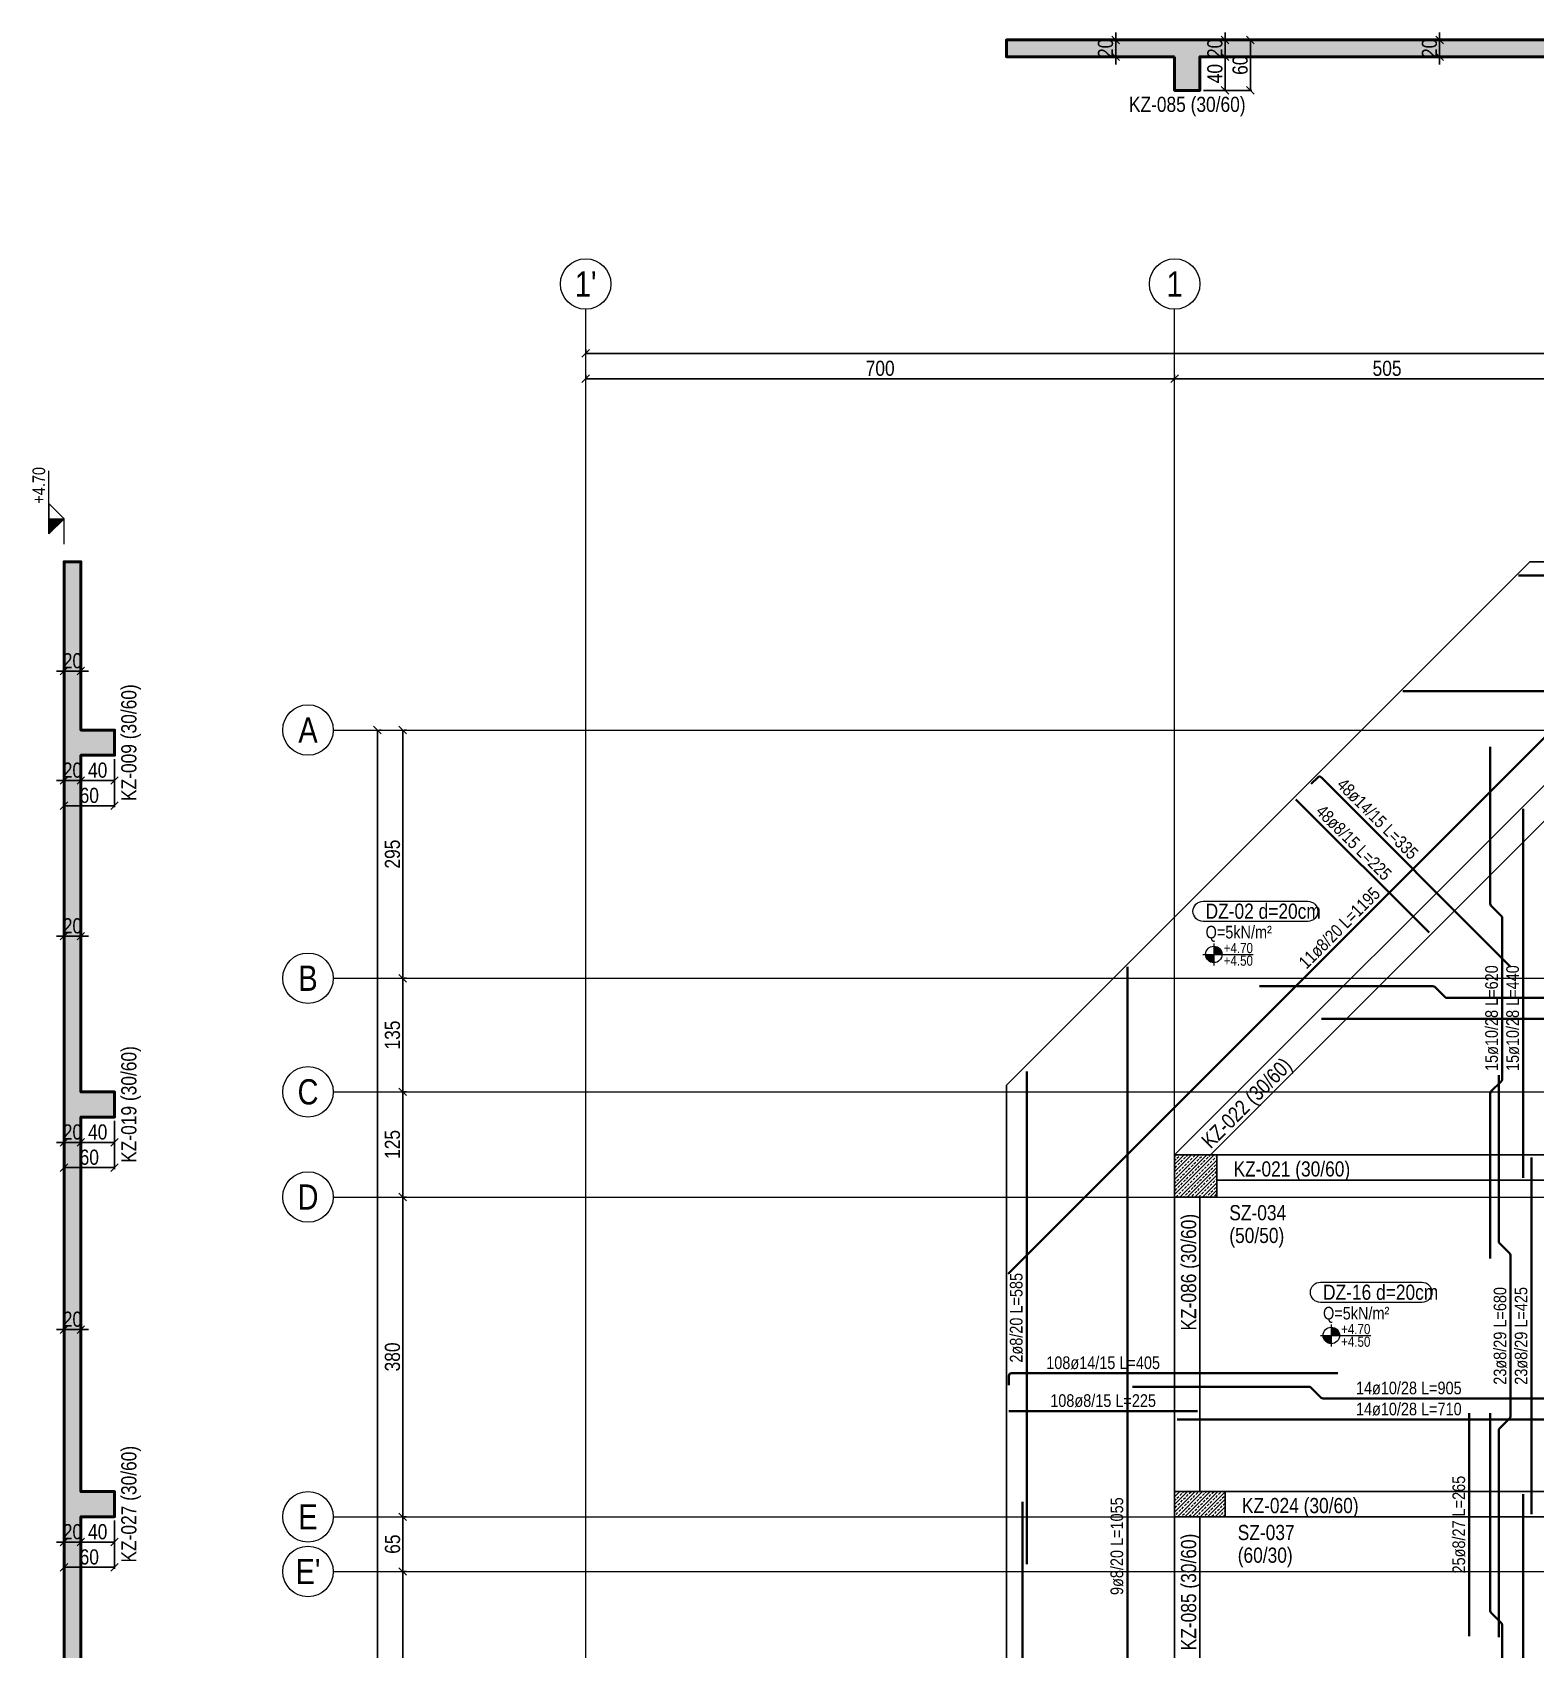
# Model space of a CAD drawing. Header units: millimetres. Extents: x 2356 to 11074, y 522 to 6020.
# Drawn here: x 2356 to 4143, y 4069 to 5991 of the extents above; entities that cross this region are included whole.
import ezdxf
from ezdxf.enums import TextEntityAlignment as Align

# ---------------------------------------------------------------- set-up
doc = ezdxf.new("R2010")
doc.units = ezdxf.units.MM
doc.linetypes.add('DASHED', pattern=[0.75, 0.5, -0.25])
for name, color, linetype, lineweight in [('AKS BALONU (BEYKENT)', 7, 'Continuous', 20), ('AKS CIZGISI (BEYKENT)', 252, 'DASHED', 20), ('AKS OLCU (BEYKENT)', 200, 'Continuous', 20), ('AKS YAZISI (BEYKENT)', 3, 'Continuous', 20), ('DONATI (BEYKENT)', 4, 'Continuous', 40), ('DONATI YAZISI (BEYKENT)', 3, 'Continuous', 20), ('DOSEME ISMI (BEYKENT)', 9, 'Continuous', 20), ('DOSEME PAFTA (BEYKENT)', 3, 'Continuous', 20), ('KAT SINIRI (BEYKENT)', 41, 'Continuous', 25), ('KESIT CIZGISI (BEYKENT)', 3, 'Continuous', 50), ('KIRIS (BEYKENT)', 2, 'Continuous', 30), ('KIRIS ISMI (BEYKENT)', 40, 'Continuous', 20), ('KOLON (BEYKENT)', 3, 'Continuous', 30), ('KOLON ISMI (BEYKENT)', 91, 'Continuous', 20), ('KOT CIZGISI (BEYKENT)', 7, 'Continuous', 20), ('KOT YAZI (BEYKENT)', 7, 'Continuous', 20), ('OLCU (BEYKENT)', 14, 'Continuous', 20), ('TARAMA (BEYKENT)', 252, 'Continuous', 20), ('YUK YAZISI (BEYKENT)', 140, 'Continuous', 20)]:
    doc.layers.add(name, color=color, linetype=linetype, lineweight=lineweight)
doc.styles.add('DONATI YAZISI (BEYKENT)', font='')
doc.styles.add('YAZI (BEYKENT)', font='')
doc.styles.get('DONATI YAZISI (BEYKENT)').set_extended_font_data('Bahnschrift Light Condensed')
doc.styles.get('YAZI (BEYKENT)').set_extended_font_data('Bahnschrift Light Condensed')
doc.dimstyles.new('AKS_OLCU_100', dxfattribs={"dimtxt": 18, "dimasz": 4.5, "dimexe": 1.875, "dimexo": 4.5, "dimgap": 3, "dimtad": 1, "dimdec": 0, "dimrnd": 0.5, "dimzin": 12, "dimdsep": 46, "dimtxsty": 'YAZI (BEYKENT)', "dimtsz": 4.5, "dimcen": 0.09, "dimclrt": 7, "dimadec": 0, "dimazin": 0, "dimtfac": 1, "dimtdec": 4, "dimtix": 1, "dimtmove": 0, "dimatfit": 3, "dimfxl": 1, "dimtolj": 1, "dimtzin": 0, "dimarcsym": 0})
doc.dimstyles.new('PLAN_OLCU_100', dxfattribs={"dimtxt": 18, "dimasz": 4.5, "dimexe": 1.875, "dimexo": 4.5, "dimgap": 3, "dimtad": 1, "dimdec": 0, "dimrnd": 0.5, "dimzin": 12, "dimdsep": 46, "dimtxsty": 'YAZI (BEYKENT)', "dimtsz": 4.5, "dimcen": 0.09, "dimclrt": 7, "dimadec": 0, "dimazin": 0, "dimtfac": 1, "dimtdec": 4, "dimtix": 1, "dimtmove": 0, "dimatfit": 3, "dimfxl": 1, "dimtolj": 1, "dimtzin": 0, "dimarcsym": 0})
pattern_1 = [(45, (-86089.6365, -4262.8825), (-4.49012806, 4.49012806), []), (45, (-86085.1463, -4262.8825), (-4.49012806, 4.49012806), [3.175, -1.5875])]

# ---------------------------------------------------------------- blocks, each defined once
blk = doc.blocks.new('*D195')
at = {"layer": 'Defpoints', "color": 0, "transparency": 16777216}
for p in [(3743.5, 5982.3), (3743.5, 5962.3), (3773.5, 5962.3)]:
    blk.add_point(p, dxfattribs=at)
at = {"layer": 'OLCU (BEYKENT)', "color": 0, "lineweight": -2, "transparency": 16777216}
for p, q in [((3748, 5982.3), (3775.4, 5982.3)), ((3778, 5977.8), (3769, 5986.8)), ((3773.5, 5982.3), (3773.5, 5991.3)), ((3773.5, 5982.3), (3773.5, 5962.3)), ((3748, 5962.3), (3775.4, 5962.3)), ((3778, 5957.8), (3769, 5966.8)), ((3773.5, 5962.3), (3773.5, 5953.3))]:
    blk.add_line(p, q, dxfattribs=at)
at = {"layer": 'OLCU (BEYKENT)', "color": 7, "lineweight": 20, "transparency": 16777216, "insert": (3761.4, 5972.3), "char_height": 18, "attachment_point": 5, "rotation": 90, "style": 'YAZI (BEYKENT)'}
blk.add_mtext('\\A1;20', dxfattribs=at)
blk = doc.blocks.new('*D196')
at = {"layer": 'Defpoints', "color": 0, "transparency": 16777216}
for p in [(3743.5, 5962.3), (3743.5, 5922.3), (3773.5, 5922.3)]:
    blk.add_point(p, dxfattribs=at)
at = {"layer": 'OLCU (BEYKENT)', "color": 0, "lineweight": -2, "transparency": 16777216}
for p, q in [((3748, 5962.3), (3775.4, 5962.3)), ((3778, 5957.8), (3769, 5966.8)), ((3773.5, 5962.3), (3773.5, 5922.3)), ((3748, 5922.3), (3775.4, 5922.3)), ((3778, 5917.8), (3769, 5926.8))]:
    blk.add_line(p, q, dxfattribs=at)
at = {"layer": 'OLCU (BEYKENT)', "color": 7, "lineweight": 20, "transparency": 16777216, "insert": (3761.4, 5942.3), "char_height": 18, "attachment_point": 5, "rotation": 90, "style": 'YAZI (BEYKENT)'}
blk.add_mtext('\\A1;40', dxfattribs=at)
blk = doc.blocks.new('*D197')
at = {"layer": 'Defpoints', "color": 0, "transparency": 16777216}
for p in [(3743.5, 5982.3), (3743.5, 5922.3), (3803.5, 5922.3)]:
    blk.add_point(p, dxfattribs=at)
at = {"layer": 'OLCU (BEYKENT)', "color": 0, "lineweight": -2, "transparency": 16777216}
for p, q in [((3748, 5982.3), (3805.4, 5982.3)), ((3808, 5977.8), (3799, 5986.8)), ((3803.5, 5982.3), (3803.5, 5922.3)), ((3748, 5922.3), (3805.4, 5922.3)), ((3808, 5917.8), (3799, 5926.8))]:
    blk.add_line(p, q, dxfattribs=at)
at = {"layer": 'OLCU (BEYKENT)', "color": 7, "lineweight": 20, "transparency": 16777216, "insert": (3791.4, 5952.3), "char_height": 18, "attachment_point": 5, "rotation": 90, "style": 'YAZI (BEYKENT)'}
blk.add_mtext('\\A1;60', dxfattribs=at)
blk = doc.blocks.new('*D231')
at = {"layer": 'Defpoints', "color": 0, "transparency": 16777216}
for p in [(3613.5, 5982.3), (3643.5, 5982.3), (3613.5, 5962.3)]:
    blk.add_point(p, dxfattribs=at)
at = {"layer": 'OLCU (BEYKENT)', "color": 0, "lineweight": -2, "transparency": 16777216}
for p, q in [((3618, 5982.3), (3645.4, 5982.3)), ((3648, 5977.8), (3639, 5986.8)), ((3643.5, 5982.3), (3643.5, 5991.3)), ((3643.5, 5962.3), (3643.5, 5982.3)), ((3618, 5962.3), (3645.4, 5962.3)), ((3648, 5957.8), (3639, 5966.8)), ((3643.5, 5962.3), (3643.5, 5953.3))]:
    blk.add_line(p, q, dxfattribs=at)
at = {"layer": 'OLCU (BEYKENT)', "color": 7, "lineweight": 20, "transparency": 16777216, "insert": (3631.4, 5972.3), "char_height": 18, "attachment_point": 5, "rotation": 90, "style": 'YAZI (BEYKENT)'}
blk.add_mtext('\\A1;20', dxfattribs=at)
blk = doc.blocks.new('*D232')
at = {"layer": 'Defpoints', "color": 0, "transparency": 16777216}
for p in [(3998.5, 5982.3), (4028.5, 5982.3), (3998.5, 5962.3)]:
    blk.add_point(p, dxfattribs=at)
at = {"layer": 'OLCU (BEYKENT)', "color": 0, "lineweight": -2, "transparency": 16777216}
for p, q in [((4003, 5982.3), (4030.4, 5982.3)), ((4033, 5977.8), (4024, 5986.8)), ((4028.5, 5982.3), (4028.5, 5991.3)), ((4028.5, 5962.3), (4028.5, 5982.3)), ((4003, 5962.3), (4030.4, 5962.3)), ((4033, 5957.8), (4024, 5966.8)), ((4028.5, 5962.3), (4028.5, 5953.3))]:
    blk.add_line(p, q, dxfattribs=at)
at = {"layer": 'OLCU (BEYKENT)', "color": 7, "lineweight": 20, "transparency": 16777216, "insert": (4016.4, 5972.3), "char_height": 18, "attachment_point": 5, "rotation": 90, "style": 'YAZI (BEYKENT)'}
blk.add_mtext('\\A1;20', dxfattribs=at)
blk = doc.blocks.new('*D244')
at = {"layer": 'Defpoints', "color": 0, "transparency": 16777216}
for p in [(2393.5, 5132.3), (2413.5, 5132.3), (2413.5, 5102.3)]:
    blk.add_point(p, dxfattribs=at)
at = {"layer": 'OLCU (BEYKENT)', "color": 0, "lineweight": -2, "transparency": 16777216}
for p, q in [((2393.5, 5127.8), (2393.5, 5100.5)), ((2413.5, 5127.8), (2413.5, 5100.5)), ((2393.5, 5102.3), (2384.5, 5102.3)), ((2389, 5097.8), (2398, 5106.8)), ((2393.5, 5102.3), (2413.5, 5102.3)), ((2409, 5097.8), (2418, 5106.8)), ((2413.5, 5102.3), (2422.5, 5102.3))]:
    blk.add_line(p, q, dxfattribs=at)
at = {"layer": 'OLCU (BEYKENT)', "color": 7, "lineweight": 20, "transparency": 16777216, "insert": (2403.5, 5114.5), "char_height": 18, "attachment_point": 5, "style": 'YAZI (BEYKENT)'}
blk.add_mtext('\\A1;20', dxfattribs=at)
blk = doc.blocks.new('*D245')
at = {"layer": 'Defpoints', "color": 0, "transparency": 16777216}
for p in [(2413.5, 5132.3), (2453.5, 5132.3), (2453.5, 5102.3)]:
    blk.add_point(p, dxfattribs=at)
at = {"layer": 'OLCU (BEYKENT)', "color": 0, "lineweight": -2, "transparency": 16777216}
for p, q in [((2413.5, 5127.8), (2413.5, 5100.5)), ((2453.5, 5127.8), (2453.5, 5100.5)), ((2409, 5097.8), (2418, 5106.8)), ((2413.5, 5102.3), (2453.5, 5102.3)), ((2449, 5097.8), (2458, 5106.8))]:
    blk.add_line(p, q, dxfattribs=at)
at = {"layer": 'OLCU (BEYKENT)', "color": 7, "lineweight": 20, "transparency": 16777216, "insert": (2433.5, 5114.5), "char_height": 18, "attachment_point": 5, "style": 'YAZI (BEYKENT)'}
blk.add_mtext('\\A1;40', dxfattribs=at)
blk = doc.blocks.new('*D246')
at = {"layer": 'Defpoints', "color": 0, "transparency": 16777216}
for p in [(2393.5, 5132.3), (2453.5, 5132.3), (2453.5, 5072.3)]:
    blk.add_point(p, dxfattribs=at)
at = {"layer": 'OLCU (BEYKENT)', "color": 0, "lineweight": -2, "transparency": 16777216}
for p, q in [((2393.5, 5127.8), (2393.5, 5070.5)), ((2453.5, 5127.8), (2453.5, 5070.5)), ((2389, 5067.8), (2398, 5076.8)), ((2449, 5067.8), (2458, 5076.8)), ((2393.5, 5072.3), (2453.5, 5072.3))]:
    blk.add_line(p, q, dxfattribs=at)
at = {"layer": 'OLCU (BEYKENT)', "color": 7, "lineweight": 20, "transparency": 16777216, "insert": (2423.5, 5084.5), "char_height": 18, "attachment_point": 5, "style": 'YAZI (BEYKENT)'}
blk.add_mtext('\\A1;60', dxfattribs=at)
blk = doc.blocks.new('*D247')
at = {"layer": 'Defpoints', "color": 0, "transparency": 16777216}
for p in [(2393.5, 4702.3), (2413.5, 4702.3), (2413.5, 4672.3)]:
    blk.add_point(p, dxfattribs=at)
at = {"layer": 'OLCU (BEYKENT)', "color": 0, "lineweight": -2, "transparency": 16777216}
for p, q in [((2393.5, 4697.8), (2393.5, 4670.5)), ((2413.5, 4697.8), (2413.5, 4670.5)), ((2393.5, 4672.3), (2384.5, 4672.3)), ((2389, 4667.8), (2398, 4676.8)), ((2393.5, 4672.3), (2413.5, 4672.3)), ((2409, 4667.8), (2418, 4676.8)), ((2413.5, 4672.3), (2422.5, 4672.3))]:
    blk.add_line(p, q, dxfattribs=at)
at = {"layer": 'OLCU (BEYKENT)', "color": 7, "lineweight": 20, "transparency": 16777216, "insert": (2403.5, 4684.5), "char_height": 18, "attachment_point": 5, "style": 'YAZI (BEYKENT)'}
blk.add_mtext('\\A1;20', dxfattribs=at)
blk = doc.blocks.new('*D248')
at = {"layer": 'Defpoints', "color": 0, "transparency": 16777216}
for p in [(2413.5, 4702.3), (2453.5, 4702.3), (2453.5, 4672.3)]:
    blk.add_point(p, dxfattribs=at)
at = {"layer": 'OLCU (BEYKENT)', "color": 0, "lineweight": -2, "transparency": 16777216}
for p, q in [((2413.5, 4697.8), (2413.5, 4670.5)), ((2453.5, 4697.8), (2453.5, 4670.5)), ((2409, 4667.8), (2418, 4676.8)), ((2413.5, 4672.3), (2453.5, 4672.3)), ((2449, 4667.8), (2458, 4676.8))]:
    blk.add_line(p, q, dxfattribs=at)
at = {"layer": 'OLCU (BEYKENT)', "color": 7, "lineweight": 20, "transparency": 16777216, "insert": (2433.5, 4684.5), "char_height": 18, "attachment_point": 5, "style": 'YAZI (BEYKENT)'}
blk.add_mtext('\\A1;40', dxfattribs=at)
blk = doc.blocks.new('*D249')
at = {"layer": 'Defpoints', "color": 0, "transparency": 16777216}
for p in [(2393.5, 4702.3), (2453.5, 4702.3), (2453.5, 4642.3)]:
    blk.add_point(p, dxfattribs=at)
at = {"layer": 'OLCU (BEYKENT)', "color": 0, "lineweight": -2, "transparency": 16777216}
for p, q in [((2393.5, 4697.8), (2393.5, 4640.5)), ((2453.5, 4697.8), (2453.5, 4640.5)), ((2389, 4637.8), (2398, 4646.8)), ((2393.5, 4642.3), (2453.5, 4642.3)), ((2449, 4637.8), (2458, 4646.8))]:
    blk.add_line(p, q, dxfattribs=at)
at = {"layer": 'OLCU (BEYKENT)', "color": 7, "lineweight": 20, "transparency": 16777216, "insert": (2423.5, 4654.5), "char_height": 18, "attachment_point": 5, "style": 'YAZI (BEYKENT)'}
blk.add_mtext('\\A1;60', dxfattribs=at)
blk = doc.blocks.new('*D250')
at = {"layer": 'Defpoints', "color": 0, "transparency": 16777216}
for p in [(2393.5, 4227.3), (2413.5, 4227.3), (2413.5, 4197.3)]:
    blk.add_point(p, dxfattribs=at)
at = {"layer": 'OLCU (BEYKENT)', "color": 0, "lineweight": -2, "transparency": 16777216}
for p, q in [((2393.5, 4222.8), (2393.5, 4195.5)), ((2413.5, 4222.8), (2413.5, 4195.5)), ((2393.5, 4197.3), (2384.5, 4197.3)), ((2389, 4192.8), (2398, 4201.8)), ((2393.5, 4197.3), (2413.5, 4197.3)), ((2409, 4192.8), (2418, 4201.8)), ((2413.5, 4197.3), (2422.5, 4197.3))]:
    blk.add_line(p, q, dxfattribs=at)
at = {"layer": 'OLCU (BEYKENT)', "color": 7, "lineweight": 20, "transparency": 16777216, "insert": (2403.5, 4209.5), "char_height": 18, "attachment_point": 5, "style": 'YAZI (BEYKENT)'}
blk.add_mtext('\\A1;20', dxfattribs=at)
blk = doc.blocks.new('*D251')
at = {"layer": 'Defpoints', "color": 0, "transparency": 16777216}
for p in [(2413.5, 4227.3), (2453.5, 4227.3), (2453.5, 4197.3)]:
    blk.add_point(p, dxfattribs=at)
at = {"layer": 'OLCU (BEYKENT)', "color": 0, "lineweight": -2, "transparency": 16777216}
for p, q in [((2413.5, 4222.8), (2413.5, 4195.5)), ((2453.5, 4222.8), (2453.5, 4195.5)), ((2409, 4192.8), (2418, 4201.8)), ((2413.5, 4197.3), (2453.5, 4197.3)), ((2449, 4192.8), (2458, 4201.8))]:
    blk.add_line(p, q, dxfattribs=at)
at = {"layer": 'OLCU (BEYKENT)', "color": 7, "lineweight": 20, "transparency": 16777216, "insert": (2433.5, 4209.5), "char_height": 18, "attachment_point": 5, "style": 'YAZI (BEYKENT)'}
blk.add_mtext('\\A1;40', dxfattribs=at)
blk = doc.blocks.new('*D252')
at = {"layer": 'Defpoints', "color": 0, "transparency": 16777216}
for p in [(2393.5, 4227.3), (2453.5, 4227.3), (2453.5, 4167.3)]:
    blk.add_point(p, dxfattribs=at)
at = {"layer": 'OLCU (BEYKENT)', "color": 0, "lineweight": -2, "transparency": 16777216}
for p, q in [((2393.5, 4222.8), (2393.5, 4165.5)), ((2453.5, 4222.8), (2453.5, 4165.5)), ((2389, 4162.8), (2398, 4171.8)), ((2449, 4162.8), (2458, 4171.8)), ((2393.5, 4167.3), (2453.5, 4167.3))]:
    blk.add_line(p, q, dxfattribs=at)
at = {"layer": 'OLCU (BEYKENT)', "color": 7, "lineweight": 20, "transparency": 16777216, "insert": (2423.5, 4179.5), "char_height": 18, "attachment_point": 5, "style": 'YAZI (BEYKENT)'}
blk.add_mtext('\\A1;60', dxfattribs=at)
blk = doc.blocks.new('*D268')
at = {"layer": 'Defpoints', "color": 0, "transparency": 16777216}
for p in [(2393.5, 5262.3), (2413.5, 5262.3), (2413.5, 5232.3)]:
    blk.add_point(p, dxfattribs=at)
at = {"layer": 'OLCU (BEYKENT)', "color": 0, "lineweight": -2, "transparency": 16777216}
for p, q in [((2393.5, 5257.8), (2393.5, 5230.5)), ((2413.5, 5257.8), (2413.5, 5230.5)), ((2393.5, 5232.3), (2384.5, 5232.3)), ((2389, 5227.8), (2398, 5236.8)), ((2393.5, 5232.3), (2413.5, 5232.3)), ((2409, 5227.8), (2418, 5236.8)), ((2413.5, 5232.3), (2422.5, 5232.3))]:
    blk.add_line(p, q, dxfattribs=at)
at = {"layer": 'OLCU (BEYKENT)', "color": 7, "lineweight": 20, "transparency": 16777216, "insert": (2403.5, 5244.5), "char_height": 18, "attachment_point": 5, "style": 'YAZI (BEYKENT)'}
blk.add_mtext('\\A1;20', dxfattribs=at)
blk = doc.blocks.new('*D269')
at = {"layer": 'Defpoints', "color": 0, "transparency": 16777216}
for p in [(2393.5, 4947.3), (2413.5, 4947.3), (2413.5, 4917.3)]:
    blk.add_point(p, dxfattribs=at)
at = {"layer": 'OLCU (BEYKENT)', "color": 0, "lineweight": -2, "transparency": 16777216}
for p, q in [((2393.5, 4942.8), (2393.5, 4915.5)), ((2413.5, 4942.8), (2413.5, 4915.5)), ((2389, 4912.8), (2398, 4921.8)), ((2409, 4912.8), (2418, 4921.8)), ((2393.5, 4917.3), (2384.5, 4917.3)), ((2393.5, 4917.3), (2413.5, 4917.3)), ((2413.5, 4917.3), (2422.5, 4917.3))]:
    blk.add_line(p, q, dxfattribs=at)
at = {"layer": 'OLCU (BEYKENT)', "color": 7, "lineweight": 20, "transparency": 16777216, "insert": (2403.5, 4929.5), "char_height": 18, "attachment_point": 5, "style": 'YAZI (BEYKENT)'}
blk.add_mtext('\\A1;20', dxfattribs=at)
blk = doc.blocks.new('*D270')
at = {"layer": 'Defpoints', "color": 0, "transparency": 16777216}
for p in [(2393.5, 4479.8), (2413.5, 4479.8), (2413.5, 4449.8)]:
    blk.add_point(p, dxfattribs=at)
at = {"layer": 'OLCU (BEYKENT)', "color": 0, "lineweight": -2, "transparency": 16777216}
for p, q in [((2393.5, 4475.3), (2393.5, 4448)), ((2413.5, 4475.3), (2413.5, 4448)), ((2393.5, 4449.8), (2384.5, 4449.8)), ((2389, 4445.3), (2398, 4454.3)), ((2393.5, 4449.8), (2413.5, 4449.8)), ((2409, 4445.3), (2418, 4454.3)), ((2413.5, 4449.8), (2422.5, 4449.8))]:
    blk.add_line(p, q, dxfattribs=at)
at = {"layer": 'OLCU (BEYKENT)', "color": 7, "lineweight": 20, "transparency": 16777216, "insert": (2403.5, 4462), "char_height": 18, "attachment_point": 5, "style": 'YAZI (BEYKENT)'}
blk.add_mtext('\\A1;20', dxfattribs=at)
blk = doc.blocks.new('*D277')
at = {"layer": 'AKS OLCU (BEYKENT)', "color": 0, "lineweight": -2, "transparency": 16777216}
for p, q in [((3009, 5605.3), (3018, 5614.3)), ((3013.5, 5614.3), (3013.5, 5611.7)), ((10449, 5605.3), (10458, 5614.3)), ((10453.5, 5614.3), (10453.5, 5611.7)), ((3013.5, 5609.8), (10453.5, 5609.8))]:
    blk.add_line(p, q, dxfattribs=at)
at = {"layer": 'Defpoints', "color": 0, "transparency": 16777216}
for p in [(3013.5, 5609.8), (10453.5, 5609.8), (10453.5, 5609.8)]:
    blk.add_point(p, dxfattribs=at)
at = {"layer": 'AKS OLCU (BEYKENT)', "color": 7, "transparency": 16777216, "insert": (6733.5, 5622), "char_height": 18, "attachment_point": 5, "style": 'YAZI (BEYKENT)'}
blk.add_mtext('\\A1;7440', dxfattribs=at)
blk = doc.blocks.new('*D278')
at = {"layer": 'AKS OLCU (BEYKENT)', "color": 0, "lineweight": -2, "transparency": 16777216}
for p, q in [((3009, 5575.3), (3018, 5584.3)), ((3013.5, 5584.3), (3013.5, 5581.7)), ((3013.5, 5579.8), (3713.5, 5579.8)), ((3709, 5575.3), (3718, 5584.3)), ((3713.5, 5584.3), (3713.5, 5581.7))]:
    blk.add_line(p, q, dxfattribs=at)
at = {"layer": 'Defpoints', "color": 0, "transparency": 16777216}
for p in [(3013.5, 5579.8), (3713.5, 5579.8), (3713.5, 5579.8)]:
    blk.add_point(p, dxfattribs=at)
at = {"layer": 'AKS OLCU (BEYKENT)', "color": 7, "transparency": 16777216, "insert": (3363.5, 5592), "char_height": 18, "attachment_point": 5, "style": 'YAZI (BEYKENT)'}
blk.add_mtext('\\A1;700', dxfattribs=at)
blk = doc.blocks.new('*D279')
at = {"layer": 'AKS OLCU (BEYKENT)', "color": 0, "lineweight": -2, "transparency": 16777216}
for p, q in [((3709, 5575.3), (3718, 5584.3)), ((3713.5, 5584.3), (3713.5, 5581.7)), ((3713.5, 5579.8), (4218.5, 5579.8)), ((4214, 5575.3), (4223, 5584.3)), ((4218.5, 5584.3), (4218.5, 5581.7))]:
    blk.add_line(p, q, dxfattribs=at)
at = {"layer": 'Defpoints', "color": 0, "transparency": 16777216}
for p in [(3713.5, 5579.8), (4218.5, 5579.8), (4218.5, 5579.8)]:
    blk.add_point(p, dxfattribs=at)
at = {"layer": 'AKS OLCU (BEYKENT)', "color": 7, "transparency": 16777216, "insert": (3966, 5592), "char_height": 18, "attachment_point": 5, "style": 'YAZI (BEYKENT)'}
blk.add_mtext('\\A1;505', dxfattribs=at)
blk = doc.blocks.new('*D349')
at = {"layer": 'AKS OLCU (BEYKENT)', "color": 0, "lineweight": -2, "transparency": 16777216}
for p, q in [((2770.5, 5157.8), (2761.5, 5166.8)), ((2766, 942.3), (2766, 5162.3)), ((2770.5, 5162.3), (2767.9, 5162.3)), ((2770.5, 937.8), (2761.5, 946.8)), ((2770.5, 942.3), (2767.9, 942.3))]:
    blk.add_line(p, q, dxfattribs=at)
at = {"layer": 'Defpoints', "color": 0, "transparency": 16777216}
for p in [(2766, 5162.3), (2766, 5162.3), (2766, 942.3)]:
    blk.add_point(p, dxfattribs=at)
at = {"layer": 'AKS OLCU (BEYKENT)', "color": 7, "transparency": 16777216, "insert": (2753.9, 3052.3), "char_height": 18, "attachment_point": 5, "rotation": 90, "style": 'YAZI (BEYKENT)'}
blk.add_mtext('\\A1;4220', dxfattribs=at)
blk = doc.blocks.new('*D362')
at = {"layer": 'AKS OLCU (BEYKENT)', "color": 0, "lineweight": -2, "transparency": 16777216}
for p, q in [((2800.5, 4157.8), (2791.5, 4166.8)), ((2796, 3922.3), (2796, 4162.3)), ((2800.5, 4162.3), (2797.9, 4162.3)), ((2800.5, 3917.8), (2791.5, 3926.8)), ((2800.5, 3922.3), (2797.9, 3922.3))]:
    blk.add_line(p, q, dxfattribs=at)
at = {"layer": 'Defpoints', "color": 0, "transparency": 16777216}
for p in [(2796, 4162.3), (2796, 4162.3), (2796, 3922.3)]:
    blk.add_point(p, dxfattribs=at)
at = {"layer": 'AKS OLCU (BEYKENT)', "color": 7, "transparency": 16777216, "insert": (2783.9, 4042.3), "char_height": 18, "attachment_point": 5, "rotation": 90, "style": 'YAZI (BEYKENT)'}
blk.add_mtext('\\A1;240', dxfattribs=at)
blk = doc.blocks.new('*D363')
at = {"layer": 'AKS OLCU (BEYKENT)', "color": 0, "lineweight": -2, "transparency": 16777216}
for p, q in [((2800.5, 4222.8), (2791.5, 4231.8)), ((2796, 4162.3), (2796, 4227.3)), ((2800.5, 4227.3), (2797.9, 4227.3)), ((2800.5, 4157.8), (2791.5, 4166.8)), ((2800.5, 4162.3), (2797.9, 4162.3))]:
    blk.add_line(p, q, dxfattribs=at)
at = {"layer": 'Defpoints', "color": 0, "transparency": 16777216}
for p in [(2796, 4227.3), (2796, 4227.3), (2796, 4162.3)]:
    blk.add_point(p, dxfattribs=at)
at = {"layer": 'AKS OLCU (BEYKENT)', "color": 7, "transparency": 16777216, "insert": (2784, 4194.8), "char_height": 18, "attachment_point": 5, "rotation": 90, "style": 'YAZI (BEYKENT)'}
blk.add_mtext('\\A1;65', dxfattribs=at)
blk = doc.blocks.new('*D364')
at = {"layer": 'AKS OLCU (BEYKENT)', "color": 0, "lineweight": -2, "transparency": 16777216}
for p, q in [((2800.5, 4602.8), (2791.5, 4611.8)), ((2796, 4227.3), (2796, 4607.3)), ((2800.5, 4607.3), (2797.9, 4607.3)), ((2800.5, 4222.8), (2791.5, 4231.8)), ((2800.5, 4227.3), (2797.9, 4227.3))]:
    blk.add_line(p, q, dxfattribs=at)
at = {"layer": 'Defpoints', "color": 0, "transparency": 16777216}
for p in [(2796, 4607.3), (2796, 4607.3), (2796, 4227.3)]:
    blk.add_point(p, dxfattribs=at)
at = {"layer": 'AKS OLCU (BEYKENT)', "color": 7, "transparency": 16777216, "insert": (2783.9, 4417.3), "char_height": 18, "attachment_point": 5, "rotation": 90, "style": 'YAZI (BEYKENT)'}
blk.add_mtext('\\A1;380', dxfattribs=at)
blk = doc.blocks.new('*D365')
at = {"layer": 'AKS OLCU (BEYKENT)', "color": 0, "lineweight": -2, "transparency": 16777216}
for p, q in [((2800.5, 4727.8), (2791.5, 4736.8)), ((2796, 4607.3), (2796, 4732.3)), ((2800.5, 4732.3), (2797.9, 4732.3)), ((2800.5, 4602.8), (2791.5, 4611.8)), ((2800.5, 4607.3), (2797.9, 4607.3))]:
    blk.add_line(p, q, dxfattribs=at)
at = {"layer": 'Defpoints', "color": 0, "transparency": 16777216}
for p in [(2796, 4732.3), (2796, 4732.3), (2796, 4607.3)]:
    blk.add_point(p, dxfattribs=at)
at = {"layer": 'AKS OLCU (BEYKENT)', "color": 7, "transparency": 16777216, "insert": (2783.9, 4669.8), "char_height": 18, "attachment_point": 5, "rotation": 90, "style": 'YAZI (BEYKENT)'}
blk.add_mtext('\\A1;125', dxfattribs=at)
blk = doc.blocks.new('*D366')
at = {"layer": 'AKS OLCU (BEYKENT)', "color": 0, "lineweight": -2, "transparency": 16777216}
for p, q in [((2800.5, 4862.8), (2791.5, 4871.8)), ((2796, 4732.3), (2796, 4867.3)), ((2800.5, 4867.3), (2797.9, 4867.3)), ((2800.5, 4727.8), (2791.5, 4736.8)), ((2800.5, 4732.3), (2797.9, 4732.3))]:
    blk.add_line(p, q, dxfattribs=at)
at = {"layer": 'Defpoints', "color": 0, "transparency": 16777216}
for p in [(2796, 4867.3), (2796, 4867.3), (2796, 4732.3)]:
    blk.add_point(p, dxfattribs=at)
at = {"layer": 'AKS OLCU (BEYKENT)', "color": 7, "transparency": 16777216, "insert": (2783.9, 4799.8), "char_height": 18, "attachment_point": 5, "rotation": 90, "style": 'YAZI (BEYKENT)'}
blk.add_mtext('\\A1;135', dxfattribs=at)
blk = doc.blocks.new('*D367')
at = {"layer": 'AKS OLCU (BEYKENT)', "color": 0, "lineweight": -2, "transparency": 16777216}
for p, q in [((2800.5, 5157.8), (2791.5, 5166.8)), ((2796, 4867.3), (2796, 5162.3)), ((2800.5, 5162.3), (2797.9, 5162.3)), ((2800.5, 4862.8), (2791.5, 4871.8)), ((2800.5, 4867.3), (2797.9, 4867.3))]:
    blk.add_line(p, q, dxfattribs=at)
at = {"layer": 'Defpoints', "color": 0, "transparency": 16777216}
for p in [(2796, 5162.3), (2796, 5162.3), (2796, 4867.3)]:
    blk.add_point(p, dxfattribs=at)
at = {"layer": 'AKS OLCU (BEYKENT)', "color": 7, "transparency": 16777216, "insert": (2783.9, 5014.8), "char_height": 18, "attachment_point": 5, "rotation": 90, "style": 'YAZI (BEYKENT)'}
blk.add_mtext('\\A1;295', dxfattribs=at)

msp = doc.modelspace()

# ---------------------------------------------------------------- hatches: boundary and pattern name
at = {"layer": 'KOT CIZGISI (BEYKENT)'}
msp.add_hatch(color=250, dxfattribs=at).paths.add_polyline_path([(2393.5, 5413.3), (2375.5, 5395.3), (2375.5, 5413.3)])
at = {"layer": 'KOT CIZGISI (BEYKENT)', "true_color": 0x000000}
h = msp.add_hatch(color=18, dxfattribs=at)
h.dxf.hatch_style = 1
h.paths.add_polyline_path([(3760.1, 4905.4), (3760.1, 4895.6), (3769.9, 4895.6, 0.414214)])
h = msp.add_hatch(color=18, dxfattribs=at)
h.dxf.hatch_style = 1
h.paths.add_polyline_path([(3760.1, 4895.6), (3750.3, 4895.6, 0.414214), (3760.1, 4885.8)])
h = msp.add_hatch(color=18, dxfattribs=at)
h.dxf.hatch_style = 1
h.paths.add_polyline_path([(3899.7, 4442.8), (3889.9, 4442.8, 0.414214), (3899.7, 4433)])
h = msp.add_hatch(color=18, dxfattribs=at)
h.dxf.hatch_style = 1
h.paths.add_polyline_path([(3899.7, 4452.6), (3899.7, 4442.8), (3909.5, 4442.8, 0.414214)])
at = {"layer": 'TARAMA (BEYKENT)'}
h = msp.add_hatch(dxfattribs=at)
h.set_pattern_fill('ANSI33', color=256, style=0)
h.set_pattern_definition(pattern_1)
h.paths.add_polyline_path([(3713.5, 5962.3), (3513.5, 5962.3), (3513.5, 5982.3), (10653.5, 5982.3), (10653.5, 5962.3), (10453.5, 5962.3), (10453.5, 5922.3), (10423.5, 5922.3), (10423.5, 5962.3), (9883.5, 5962.3), (9883.5, 5922.3), (9853.5, 5922.3), (9853.5, 5962.3), (9228.5, 5962.3), (9228.5, 5922.3), (9198.5, 5922.3), (9198.5, 5962.3), (8683.5, 5962.3), (8683.5, 5922.3), (8653.5, 5922.3), (8653.5, 5962.3), (8038.5, 5962.3), (8038.5, 5922.3), (8008.5, 5922.3), (8008.5, 5962.3), (7408.5, 5962.3), (7408.5, 5922.3), (7378.5, 5922.3), (7378.5, 5962.3), (6783.5, 5962.3), (6783.5, 5922.3), (6753.5, 5922.3), (6753.5, 5962.3), (6148.5, 5962.3), (6148.5, 5922.3), (6118.5, 5922.3), (6118.5, 5962.3), (5513.5, 5962.3), (5513.5, 5922.3), (5483.5, 5922.3), (5483.5, 5962.3), (4918.5, 5962.3), (4918.5, 5922.3), (4888.5, 5922.3), (4888.5, 5962.3), (4313.5, 5962.3), (4313.5, 5922.3), (4283.5, 5922.3), (4283.5, 5962.3), (3743.5, 5962.3), (3743.5, 5922.3), (3713.5, 5922.3)], flags=16)
h = msp.add_hatch(dxfattribs=at)
h.set_pattern_fill('ANSI33', color=256, style=0)
h.set_pattern_definition(pattern_1)
h.paths.add_polyline_path([(2393.5, 5362.3), (2413.5, 5362.3), (2413.5, 5162.3), (2453.5, 5162.3), (2453.5, 5132.3), (2413.5, 5132.3), (2413.5, 4732.3), (2453.5, 4732.3), (2453.5, 4702.3), (2413.5, 4702.3), (2413.5, 4257.3), (2453.5, 4257.3), (2453.5, 4227.3), (2413.5, 4227.3), (2413.5, 3662.3), (2453.5, 3662.3), (2453.5, 3632.3), (2413.5, 3632.3), (2413.5, 3072.3), (2453.5, 3072.3), (2453.5, 3042.3), (2413.5, 3042.3), (2413.5, 2462.3), (2453.5, 2462.3), (2453.5, 2432.3), (2413.5, 2432.3), (2413.5, 1852.3), (2453.5, 1852.3), (2453.5, 1822.3), (2413.5, 1822.3), (2413.5, 1272.3), (2453.5, 1272.3), (2453.5, 1242.3), (2413.5, 1242.3), (2413.5, 1222.3), (2393.5, 1222.3)], flags=16)
h = msp.add_hatch(dxfattribs=at)
h.set_pattern_fill('ANSI33', color=256, style=0)
h.set_pattern_definition(pattern_1)
h.paths.add_polyline_path([(3713.5, 4607.3), (3763.5, 4607.3), (3763.5, 4657.3), (3713.5, 4657.3)], flags=16)
h = msp.add_hatch(dxfattribs=at)
h.set_pattern_fill('ANSI33', color=256, style=0)
h.set_pattern_definition(pattern_1)
h.paths.add_polyline_path([(3713.5, 4227.3), (3773.5, 4227.3), (3773.5, 4257.3), (3713.5, 4257.3)], flags=16)

# ---------------------------------------------------------------- linework, layer by layer
at = {"layer": 'AKS BALONU (BEYKENT)'}
for centre in [(3013.5, 5692.3), (3713.5, 5692.3), (2683.5, 5162.3), (2683.5, 4867.3), (2683.5, 4732.3), (2683.5, 4607.3), (2683.5, 4227.3), (2683.5, 4162.3)]:
    msp.add_circle(centre, 30, dxfattribs=at)
at = {"layer": 'AKS CIZGISI (BEYKENT)', "color": 175, "true_color": 0x4554a5}
for p, q in [((3013.5, 642.3), (3013.5, 5662.3)), ((2713.5, 4162.3), (10953.5, 4162.3))]:
    msp.add_line(p, q, dxfattribs=at)
at = {"layer": 'AKS CIZGISI (BEYKENT)'}
for p, q in [((3713.5, 642.3), (3713.5, 5662.3)), ((2713.5, 5162.3), (10953.5, 5162.3)), ((2713.5, 4867.3), (10953.5, 4867.3)), ((2713.5, 4732.3), (10953.5, 4732.3)), ((2713.5, 4607.3), (10953.5, 4607.3)), ((2713.5, 4227.3), (10953.5, 4227.3))]:
    msp.add_line(p, q, dxfattribs=at)
at = {"layer": 'DONATI (BEYKENT)'}
for points in [[(4360, 5360.2), (3515.7, 4515.9)], [(4722.2, 5345.9), (4122.2, 5345.9)], [(5184.9, 5208.5), (3984.9, 5208.5)], [(4015.9, 4921.5), (3857.5, 5079.9)], [(4127.7, 5068.5), (4127.7, 4630.3)], [(3657.3, 4880.9), (3657.3, 3826.9)], [(4425.5, 4818.9), (3888.1, 4818.9)], [(3537.7, 4756.4), (3537.7, 4171.1)], [(4137.7, 4654.3), (4137.7, 4230.3)], [(3740.5, 4352.9), (3516.5, 4352.9)], [(4063.7, 4350.3), (4063.7, 4085.6)], [(4425.5, 4342.9), (3716.5, 4342.9)], [(4127.7, 4254.3), (4127.7, 3635.3)], [(3532.7, 4245.3), (3532.7, 3045.3)]]:
    msp.add_lwpolyline(points, dxfattribs=at)
for points in [[(4088.7, 4534.3), (4088.7, 4730.4, -0.198912), (4089.5, 4732.6), (4101.8, 4744.8, 0.198912), (4102.7, 4746.9), (4102.7, 4939.5, 0.198912), (4101.8, 4941.6), (4089.5, 4953.8, -0.198912), (4088.7, 4955.9), (4088.7, 5142.4)], [(3875.9, 5098.3), (3883.7, 5106, -0.414214), (3887.9, 5106), (4112.5, 4881.4)], [(3814.2, 4857.9), (4020.5, 4857.9, -0.198912), (4022.6, 4857), (4034.9, 4844.8, 0.198912), (4037, 4843.9), (4289.1, 4843.9, 0.198912), (4291.2, 4844.8), (4303.5, 4857, -0.198912), (4305.6, 4857.9), (4556.5, 4857.9)], [(4098.7, 4084.1), (4098.7, 4330.1, -0.198912), (4099.5, 4332.2), (4111.8, 4344.5, 0.198912), (4112.7, 4346.6), (4112.7, 4538.1, 0.198912), (4111.8, 4540.2), (4099.5, 4552.5, -0.198912), (4098.7, 4554.6), (4098.7, 4752.3)], [(3516.5, 4383.9), (3516.5, 4394.9, -0.414214), (3519.5, 4397.9), (3907.3, 4397.9)], [(3663.3, 4381.9), (3873.3, 4381.9, -0.198912), (3875.4, 4381), (3887.7, 4368.8, 0.198912), (3889.8, 4367.9), (4252.3, 4367.9, 0.198912), (4254.4, 4368.8), (4266.7, 4381, -0.198912), (4268.8, 4381.9), (4556.5, 4381.9)], [(4088.7, 3491.8), (4088.7, 3774.1, -0.198912), (4089.5, 3776.2), (4101.8, 3788.5, 0.198912), (4102.7, 3790.6), (4102.7, 4099.1, 0.198912), (4101.8, 4101.2), (4089.5, 4113.5, -0.198912), (4088.7, 4115.6), (4088.7, 4350.3)]]:
    msp.add_lwpolyline(points, format="xyb", dxfattribs=at)
at = {"layer": 'DOSEME PAFTA (BEYKENT)'}
for points in [[(3747.3, 4958.8), (3871.7, 4958.8, -1), (3871.7, 4934.8), (3747.3, 4934.8, -1)], [(3886.9, 4506.1), (4007.3, 4506.1, -1), (4007.3, 4482.1), (3886.9, 4482.1, -1)]]:
    msp.add_lwpolyline(points, format="xyb", close=True, dxfattribs=at)
at = {"layer": 'KAT SINIRI (BEYKENT)'}
msp.add_lwpolyline([(3513.5, 4740.2), (4135.7, 5362.3), (5533.5, 5362.3), (5533.5, 5332.3), (8633.5, 5332.3), (8633.5, 5362.3), (10031.4, 5362.3), (10653.5, 4740.2), (10653.5, 3042.3), (10623.5, 3042.3), (10623.5, 1222.3), (8183.5, 1222.3), (8183.5, 1872.3), (8463.5, 1872.3), (8463.5, 3022.3), (5733.5, 3022.3), (5733.5, 1572.3), (3543.5, 1572.3), (3543.5, 3042.3), (3513.5, 3042.3)], close=True, dxfattribs=at)
at = {"layer": 'KESIT CIZGISI (BEYKENT)'}
for points in [[(3713.5, 5962.3), (3513.5, 5962.3), (3513.5, 5982.3), (10653.5, 5982.3)], [(6753.5, 5962.3), (6148.5, 5962.3), (6148.5, 5922.3), (6118.5, 5922.3), (6118.5, 5962.3), (5513.5, 5962.3), (5513.5, 5922.3), (5483.5, 5922.3), (5483.5, 5962.3), (4918.5, 5962.3), (4918.5, 5922.3), (4888.5, 5922.3), (4888.5, 5962.3), (4313.5, 5962.3), (4313.5, 5922.3), (4283.5, 5922.3), (4283.5, 5962.3), (3743.5, 5962.3), (3743.5, 5922.3), (3713.5, 5922.3), (3713.5, 5962.3)], [(2393.5, 1272.3), (2393.5, 5362.3), (2413.5, 5362.3), (2413.5, 5162.3), (2453.5, 5162.3), (2453.5, 5132.3), (2413.5, 5132.3), (2413.5, 4732.3), (2453.5, 4732.3), (2453.5, 4702.3), (2413.5, 4702.3), (2413.5, 4257.3), (2453.5, 4257.3), (2453.5, 4227.3), (2413.5, 4227.3), (2413.5, 3662.3), (2453.5, 3662.3), (2453.5, 3632.3), (2413.5, 3632.3), (2413.5, 3072.3), (2453.5, 3072.3), (2453.5, 3042.3), (2413.5, 3042.3), (2413.5, 2462.3)]]:
    msp.add_lwpolyline(points, dxfattribs=at)
at = {"layer": 'KIRIS (BEYKENT)'}
for p, q in [((3713.5, 4657.3), (4218.5, 5162.3)), ((4218.5, 5119.9), (3756, 4657.3)), ((3763.5, 4657.3), (4398.5, 4657.3)), ((4398.5, 4627.3), (3763.5, 4627.3)), ((3713.5, 4257.3), (3713.5, 4607.3)), ((3743.5, 4607.3), (3743.5, 4257.3)), ((3773.5, 4257.3), (4248.5, 4257.3)), ((3713.5, 3662.3), (3713.5, 4227.3)), ((3743.5, 4227.3), (3743.5, 3662.3)), ((4248.5, 4227.3), (3773.5, 4227.3))]:
    msp.add_line(p, q, dxfattribs=at)
at = {"layer": 'KOLON (BEYKENT)'}
for points in [[(3713.5, 4607.3), (3763.5, 4607.3), (3763.5, 4657.3), (3713.5, 4657.3)], [(3713.5, 4227.3), (3773.5, 4227.3), (3773.5, 4257.3), (3713.5, 4257.3)]]:
    msp.add_lwpolyline(points, close=True, dxfattribs=at)
at = {"layer": 'KOT CIZGISI (BEYKENT)'}
for p, q in [((2375.5, 5431.3), (2375.5, 5470.3)), ((2375.5, 5395.3), (2375.5, 5431.3)), ((2393.5, 5413.3), (2375.5, 5431.3)), ((2375.5, 5431.3), (2375.5, 5413.3)), ((2393.5, 5383.3), (2393.5, 5413.3)), ((3760.1, 4908.6), (3760.1, 4882.5)), ((3747, 4895.6), (3807, 4895.6)), ((3886.7, 4442.8), (3946.7, 4442.8)), ((3899.7, 4455.9), (3899.7, 4429.8))]:
    msp.add_line(p, q, dxfattribs=at)
msp.add_lwpolyline([(2393.5, 5413.3), (2375.5, 5395.3), (2375.5, 5413.3)], close=True, dxfattribs=at)
for centre in [(3760.1, 4895.6), (3899.7, 4442.8)]:
    msp.add_circle(centre, 9.78, dxfattribs=at)

# ---------------------------------------------------------------- texts
at = {"layer": 'AKS YAZISI (BEYKENT)', "style": 'YAZI (BEYKENT)'}
for s, p in [("1'", (3013.5, 5692.3)), ('1', (3713.5, 5692.3)), ('A', (2683.5, 5162.3)), ('B', (2683.5, 4867.3)), ('C', (2683.5, 4732.3)), ('D', (2683.5, 4607.3)), ('E', (2683.5, 4227.3)), ("E'", (2683.5, 4162.3))]:
    msp.add_text(s, height=30, dxfattribs=at).set_placement(p, align=Align.MIDDLE_CENTER)
at = {"layer": 'DONATI YAZISI (BEYKENT)', "style": 'DONATI YAZISI (BEYKENT)'}
for s, rotation, p in [('48ø14/15 L=335', 315, (3954.8, 5056.9)), ('48ø8/15 L=225', 315, (3926.5, 5028.6)), ('11ø8/20 L=1195', 45, (3909.3, 4927.2)), ('15ø10/28 L=620', 90, (4090.2, 4819.9)), ('15ø10/28 L=440', 90, (4115.2, 4819.9)), ('2ø8/20 L=585', 90, (3525.2, 4463.8)), ('23ø8/29 L=680', 90, (4100.2, 4442.3)), ('23ø8/29 L=425', 90, (4125.2, 4442.3)), ('25ø8/27 L=265', 90, (4051.2, 4218)), ('9ø8/20 L=1055', 90, (3644.8, 4192.4))]:
    msp.add_text(s, height=15, rotation=rotation, dxfattribs=at).set_placement(p, align=Align.MIDDLE_CENTER)
for s, p in [('108ø14/15 L=405', (3628.5, 4410.4)), ('14ø10/28 L=905', (3991.8, 4380.4)), ('108ø8/15 L=225', (3628.5, 4365.4)), ('14ø10/28 L=710', (3991.8, 4355.4))]:
    msp.add_text(s, height=15, dxfattribs=at).set_placement(p, align=Align.MIDDLE_CENTER)
at = {"layer": 'DOSEME ISMI (BEYKENT)', "style": 'YAZI (BEYKENT)'}
for s, p in [('DZ-02 d=20cm', (3750.3, 4932.6)), ('DZ-16 d=20cm', (3889.9, 4479.8))]:
    msp.add_text(s, height=18, dxfattribs=at).set_placement(p, align=Align.BOTTOM_LEFT)
at = {"layer": 'KIRIS ISMI (BEYKENT)', "style": 'YAZI (BEYKENT)'}
msp.add_text('KZ-085 (30/60)', height=18, dxfattribs=at).set_placement((3728.5, 5914.8), align=Align.TOP_CENTER)
for s, p in [('KZ-009 (30/60)', (2470.5, 5147.3)), ('KZ-019 (30/60)', (2470.5, 4717.3)), ('KZ-027 (30/60)', (2470.5, 4242.3))]:
    msp.add_text(s, height=18, rotation=90, dxfattribs=at).set_placement(p, align=Align.MIDDLE_CENTER)
msp.add_text('KZ-022 (30/60)', height=18, rotation=45, dxfattribs=at).set_placement((3760.1, 4660), align=Align.BOTTOM_LEFT)
for s, p in [('KZ-021 (30/60)', (3783.5, 4626.3)), ('KZ-024 (30/60)', (3793.5, 4226.3))]:
    msp.add_text(s, height=18, dxfattribs=at).set_placement(p, align=Align.BOTTOM_LEFT)
for s, p in [('KZ-086 (30/60)', (3744.5, 4587.3)), ('KZ-085 (30/60)', (3744.5, 4207.3))]:
    msp.add_text(s, height=18, rotation=90, dxfattribs=at).set_placement(p, align=Align.BOTTOM_RIGHT)
at = {"layer": 'KOLON ISMI (BEYKENT)', "style": 'YAZI (BEYKENT)'}
for s, p in [('SZ-034', (3778.5, 4574.3)), ('(50/50)', (3778.5, 4547.3)), ('SZ-037', (3788.5, 4194.3)), ('(60/30)', (3788.5, 4167.3))]:
    msp.add_text(s, height=18, dxfattribs=at).set_placement(p, align=Align.BOTTOM_LEFT)
at = {"layer": 'KOT YAZI (BEYKENT)', "style": 'YAZI (BEYKENT)'}
msp.add_text('+4.70', height=15, rotation=90, dxfattribs=at).set_placement((2375.5, 5431.3), align=Align.BOTTOM_LEFT)
for s, p in [('+4.70', (3771.8, 4893.6)), ('+4.50', (3771.8, 4878.6)), ('+4.70', (3911.4, 4440.8)), ('+4.50', (3911.4, 4425.8))]:
    msp.add_text(s, height=12, dxfattribs=at).set_placement(p, align=Align.BOTTOM_LEFT)
at = {"layer": 'YUK YAZISI (BEYKENT)', "style": 'YAZI (BEYKENT)'}
for p in [(3750.3, 4910.1), (3889.9, 4457.3)]:
    msp.add_text('Q=5kN/m²', height=15, dxfattribs=at).set_placement(p, align=Align.BOTTOM_LEFT)

# ---------------------------------------------------------------- dimensions: what is measured, and where the dimension line sits
at = {"layer": 'AKS OLCU (BEYKENT)'}
for p1, p2, picture, middle in [((3013.5, 5609.8), (10453.5, 5609.8), '*D277', (6733.5, 5622)), ((3013.5, 5579.8), (3713.5, 5579.8), '*D278', (3363.5, 5592)), ((3713.5, 5579.8), (4218.5, 5579.8), '*D279', (3966, 5592)), ((2766, 942.3), (2766, 5162.3), '*D349', (2753.9, 3052.3)), ((2796, 4867.3), (2796, 5162.3), '*D367', (2783.9, 5014.8)), ((2796, 4732.3), (2796, 4867.3), '*D366', (2783.9, 4799.8)), ((2796, 4607.3), (2796, 4732.3), '*D365', (2783.9, 4669.8)), ((2796, 4227.3), (2796, 4607.3), '*D364', (2783.9, 4417.3)), ((2796, 4162.3), (2796, 4227.3), '*D363', (2784, 4194.8)), ((2796, 3922.3), (2796, 4162.3), '*D362', (2783.9, 4042.3))]:
    dim = msp.add_aligned_dim(p1=p1, p2=p2, distance=0, dimstyle='AKS_OLCU_100', dxfattribs=at)
    dim.commit()
    dim.dimension.update_dxf_attribs({"geometry": picture, "text_midpoint": middle})
at = {"layer": 'OLCU (BEYKENT)', "lineweight": 20}
for p1, p2, distance, picture, middle in [((3613.5, 5962.3), (3613.5, 5982.3), -30, '*D231', (3631.4, 5972.3)), ((3743.5, 5982.3), (3743.5, 5962.3), 30, '*D195', (3761.4, 5972.3)), ((3743.5, 5982.3), (3743.5, 5922.3), 60, '*D197', (3791.4, 5952.3)), ((3998.5, 5962.3), (3998.5, 5982.3), -30, '*D232', (4016.4, 5972.3)), ((3743.5, 5962.3), (3743.5, 5922.3), 30, '*D196', (3761.4, 5942.3)), ((2393.5, 5262.3), (2413.5, 5262.3), -30, '*D268', (2403.5, 5244.5)), ((2393.5, 5132.3), (2413.5, 5132.3), -30, '*D244', (2403.5, 5114.5)), ((2393.5, 5132.3), (2453.5, 5132.3), -60, '*D246', (2423.5, 5084.5)), ((2413.5, 5132.3), (2453.5, 5132.3), -30, '*D245', (2433.5, 5114.5)), ((2393.5, 4947.3), (2413.5, 4947.3), -30, '*D269', (2403.5, 4929.5)), ((2393.5, 4702.3), (2413.5, 4702.3), -30, '*D247', (2403.5, 4684.5)), ((2393.5, 4702.3), (2453.5, 4702.3), -60, '*D249', (2423.5, 4654.5)), ((2413.5, 4702.3), (2453.5, 4702.3), -30, '*D248', (2433.5, 4684.5)), ((2393.5, 4479.8), (2413.5, 4479.8), -30, '*D270', (2403.5, 4462)), ((2393.5, 4227.3), (2413.5, 4227.3), -30, '*D250', (2403.5, 4209.5)), ((2393.5, 4227.3), (2453.5, 4227.3), -60, '*D252', (2423.5, 4179.5)), ((2413.5, 4227.3), (2453.5, 4227.3), -30, '*D251', (2433.5, 4209.5))]:
    dim = msp.add_aligned_dim(p1=p1, p2=p2, distance=distance, dimstyle='PLAN_OLCU_100', dxfattribs=at)
    dim.commit()
    dim.dimension.update_dxf_attribs({"geometry": picture, "text_midpoint": middle})

doc.saveas('drawing.dxf')
